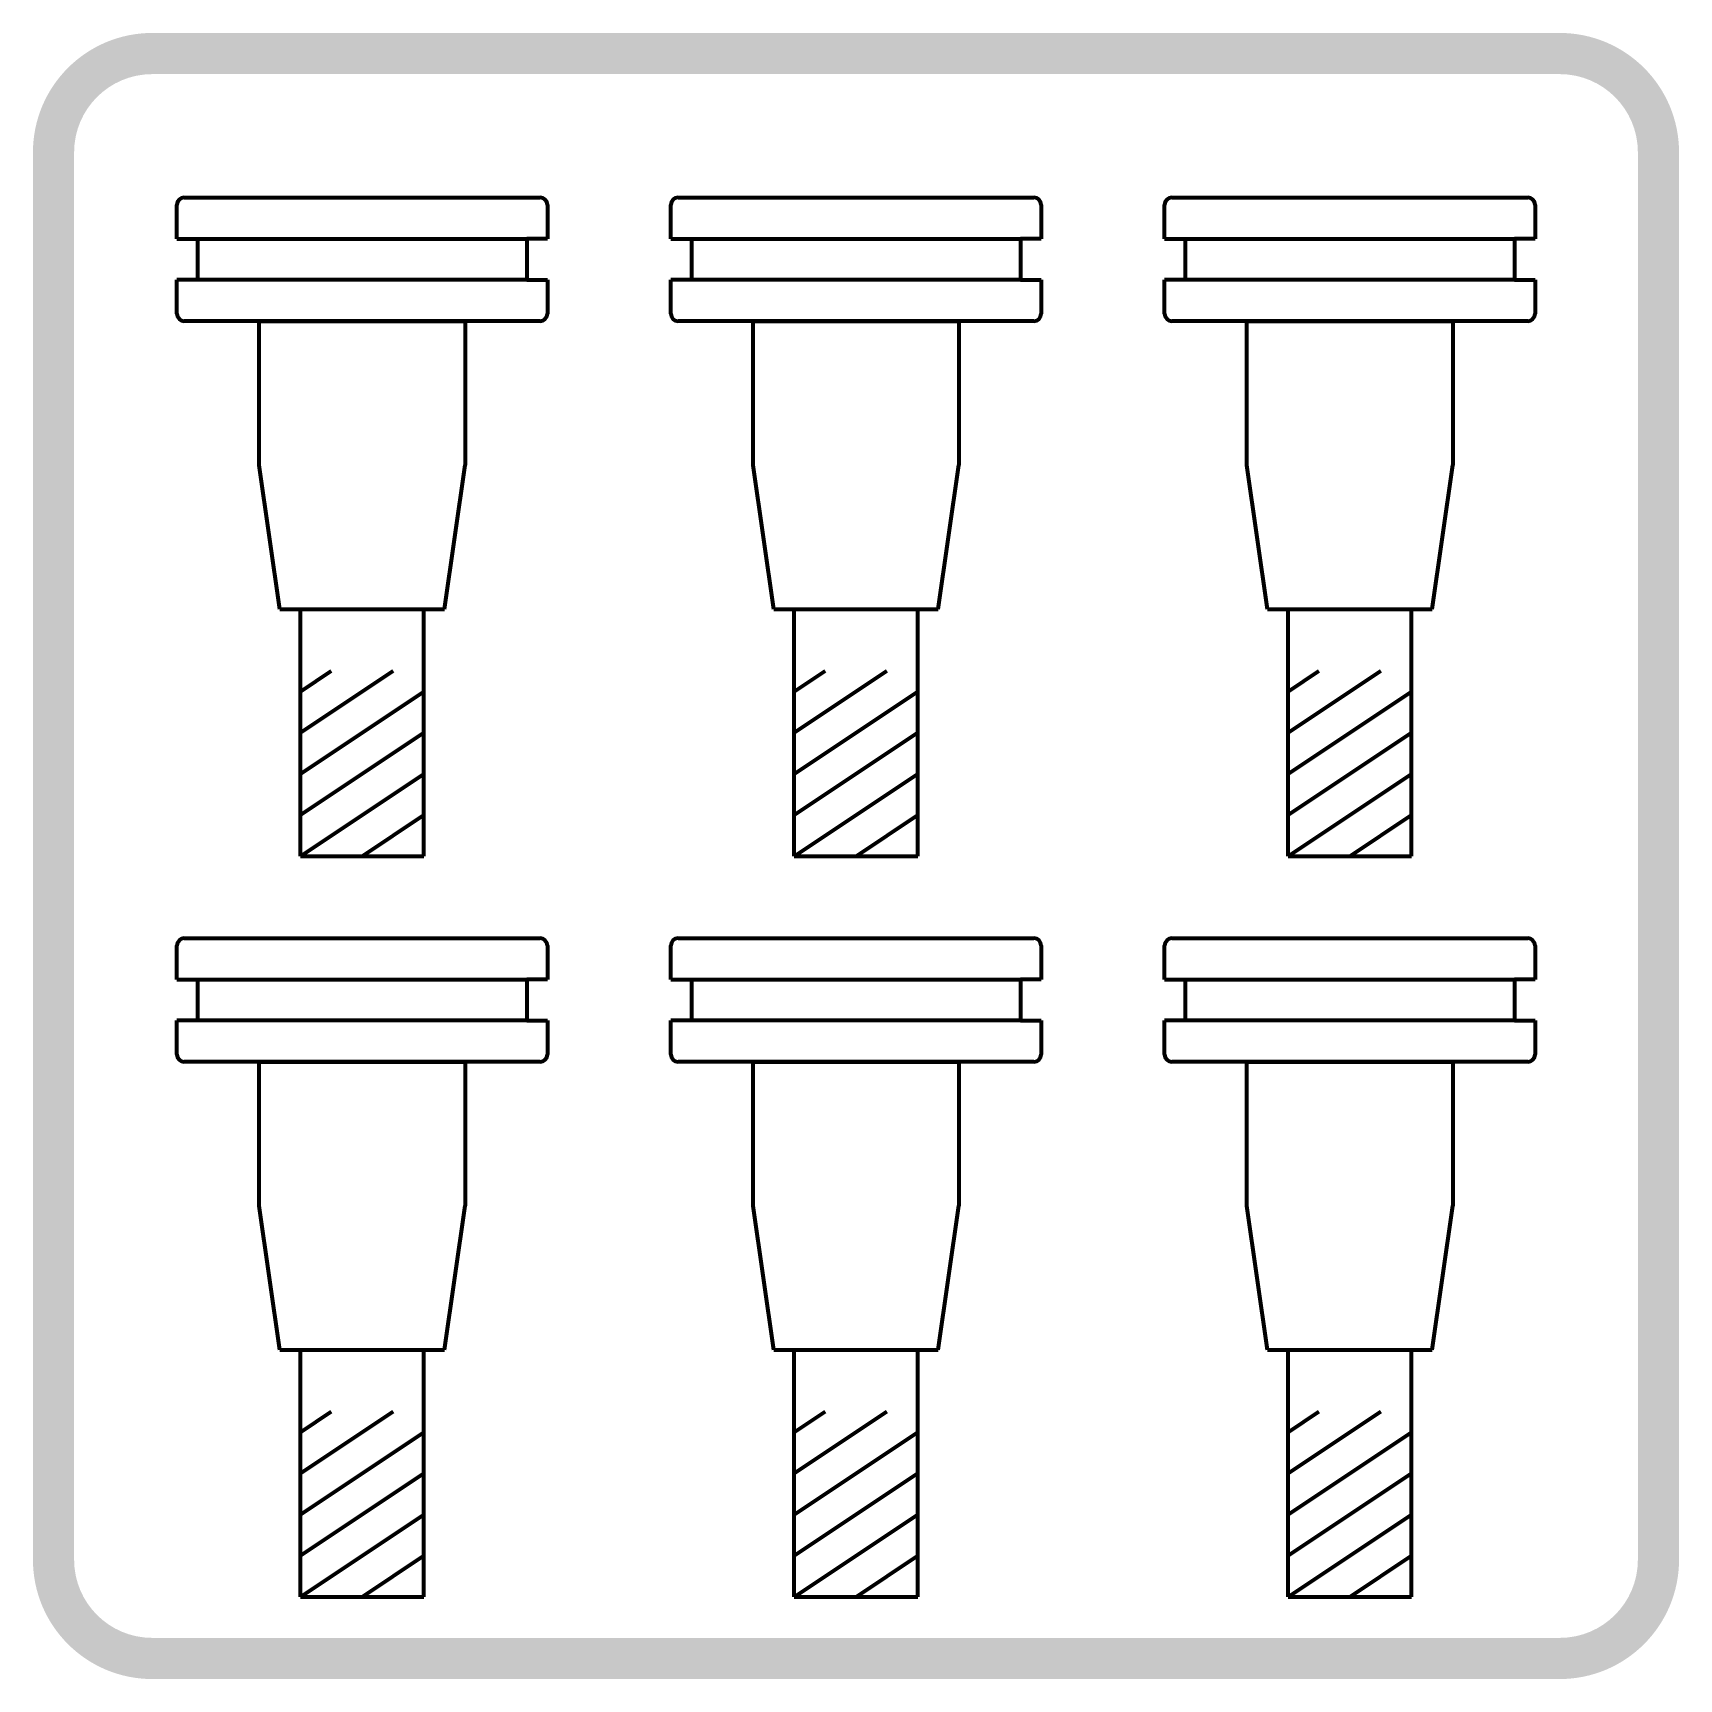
# Model space of a CAD drawing. Header units: millimetres. Extents: x -100 to 100, y -100 to 100.
import ezdxf

# ---------------------------------------------------------------- set-up
doc = ezdxf.new("R2010")
doc.units = ezdxf.units.MM
doc.layers.get('0').update_dxf_attribs({"color": 178, "lineweight": 25, "true_color": 0x000000})

msp = doc.modelspace()

# ---------------------------------------------------------------- hatches: boundary and pattern name
h = msp.add_hatch(color=256)
edge = h.paths.add_edge_path(flags=0)
edge.add_line((100, -85.5), (100, 85.5))
edge.add_arc((85.5, 85.5), 14.5, 0, 90)
edge.add_line((85.5, 100), (-85.5, 100))
edge.add_arc((-85.5, 85.5), 14.5, 90, 180)
edge.add_line((-100, 85.5), (-100, -85.5))
edge.add_arc((-85.5, -85.5), 14.5, 180, 270)
edge.add_line((-85.5, -100), (85.5, -100))
edge.add_arc((85.5, -85.5), 14.5, 270, 360)
edge = h.paths.add_edge_path(flags=0)
edge.add_arc((-85.5, 85.5), 9.5, 90, 180)
edge.add_line((-95, 85.5), (-95, -85.5))
edge.add_arc((-85.5, -85.5), 9.5, 180, 270)
edge.add_line((-85.5, -95), (85.5, -95))
edge.add_arc((85.5, -85.5), 9.5, 270, 360)
edge.add_line((95, -85.5), (95, 85.5))
edge.add_arc((85.5, 85.5), 9.5, 0, 90)
edge.add_line((85.5, 95), (-85.5, 95))

# ---------------------------------------------------------------- linework, layer by layer
at = {"lineweight": 200}
for p, q in [((-82.5, 75), (-82.5, 79.125)), ((-81.625, 80), (-38.375, 80)), ((-37.5, 79.125), (-37.5, 75)), ((-22.5, 75), (-22.5, 79.125)), ((-21.625, 80), (21.625, 80)), ((22.5, 79.125), (22.5, 75)), ((37.5, 75), (37.5, 79.125)), ((38.375, 80), (81.625, 80)), ((82.5, 79.125), (82.5, 75)), ((-82.5, 75), (-80, 75)), ((-80, 75), (-80, 70)), ((-80, 75), (-40, 75)), ((-37.5, 75), (-40, 75)), ((-40, 75), (-40, 70)), ((-22.5, 75), (-20, 75)), ((-20, 75), (-20, 70)), ((-20, 75), (20, 75)), ((22.5, 75), (20, 75)), ((20, 75), (20, 70)), ((37.5, 75), (40, 75)), ((40, 75), (40, 70)), ((40, 75), (80, 75)), ((82.5, 75), (80, 75)), ((80, 75), (80, 70)), ((-82.5, 65.875), (-82.5, 70)), ((-80, 70), (-82.5, 70)), ((-40, 70), (-80, 70)), ((-40, 70), (-37.5, 70)), ((-37.5, 70), (-37.5, 65.875)), ((-22.5, 65.875), (-22.5, 70)), ((-20, 70), (-22.5, 70)), ((20, 70), (-20, 70)), ((20, 70), (22.5, 70)), ((22.5, 70), (22.5, 65.875)), ((37.5, 65.875), (37.5, 70)), ((40, 70), (37.5, 70)), ((80, 70), (40, 70)), ((80, 70), (82.5, 70)), ((82.5, 70), (82.5, 65.875)), ((-38.375, 65), (-81.625, 65)), ((-72.5, 47.5), (-72.5, 65)), ((-72.5, 65), (-47.5, 65)), ((-47.5, 65), (-47.5, 47.5)), ((21.625, 65), (-21.625, 65)), ((-12.5, 47.5), (-12.5, 65)), ((-12.5, 65), (12.5, 65)), ((12.5, 65), (12.5, 47.5)), ((81.625, 65), (38.375, 65)), ((47.5, 47.5), (47.5, 65)), ((47.5, 65), (72.5, 65)), ((72.5, 65), (72.5, 47.5)), ((-70, 30), (-72.5, 47.5)), ((-50, 30), (-47.5, 47.5)), ((-10, 30), (-12.5, 47.5)), ((10, 30), (12.5, 47.5)), ((50, 30), (47.5, 47.5)), ((70, 30), (72.5, 47.5)), ((-70, 30), (-50, 30)), ((-67.5, 22.5), (-67.5, 30)), ((-52.5, 22.5), (-52.5, 30)), ((-10, 30), (10, 30)), ((-7.5, 22.5), (-7.5, 30)), ((7.5, 22.5), (7.5, 30)), ((50, 30), (70, 30)), ((52.5, 22.5), (52.5, 30)), ((67.5, 22.5), (67.5, 30)), ((-67.5, 20), (-63.75, 22.5)), ((-67.5, 15), (-56.25, 22.5)), ((-67.5, 0), (-67.5, 22.5)), ((-52.5, 0), (-52.5, 22.5)), ((-7.5, 20), (-3.75, 22.5)), ((-7.5, 15), (3.75, 22.5)), ((-7.5, 0), (-7.5, 22.5)), ((7.5, 0), (7.5, 22.5)), ((52.5, 20), (56.25, 22.5)), ((52.5, 15), (63.75, 22.5)), ((52.5, 0), (52.5, 22.5)), ((67.5, 0), (67.5, 22.5)), ((-67.5, 10), (-52.5, 20)), ((-7.5, 10), (7.5, 20)), ((52.5, 10), (67.5, 20)), ((-67.5, 5), (-52.5, 15)), ((-7.5, 5), (7.5, 15)), ((52.5, 5), (67.5, 15)), ((-67.5, 0), (-52.5, 10)), ((-7.5, 0), (7.5, 10)), ((52.5, 0), (67.5, 10)), ((-60, 0), (-52.5, 5)), ((0, 0), (7.5, 5)), ((60, 0), (67.5, 5)), ((-67.5, 0), (-52.5, 0)), ((-7.5, 0), (7.5, 0)), ((52.5, 0), (67.5, 0)), ((-81.625, -10), (-38.375, -10)), ((-21.625, -10), (21.625, -10)), ((38.375, -10), (81.625, -10)), ((-82.5, -15), (-82.5, -10.875)), ((-37.5, -10.875), (-37.5, -15)), ((-22.5, -15), (-22.5, -10.875)), ((22.5, -10.875), (22.5, -15)), ((37.5, -15), (37.5, -10.875)), ((82.5, -10.875), (82.5, -15)), ((-82.5, -15), (-80, -15)), ((-80, -15), (-80, -20)), ((-80, -15), (-40, -15)), ((-37.5, -15), (-40, -15)), ((-40, -15), (-40, -20)), ((-22.5, -15), (-20, -15)), ((-20, -15), (-20, -20)), ((-20, -15), (20, -15)), ((22.5, -15), (20, -15)), ((20, -15), (20, -20)), ((37.5, -15), (40, -15)), ((40, -15), (40, -20)), ((40, -15), (80, -15)), ((82.5, -15), (80, -15)), ((80, -15), (80, -20)), ((-82.5, -24.125), (-82.5, -20)), ((-80, -20), (-82.5, -20)), ((-40, -20), (-80, -20)), ((-40, -20), (-37.5, -20)), ((-37.5, -20), (-37.5, -24.125)), ((-22.5, -24.125), (-22.5, -20)), ((-20, -20), (-22.5, -20)), ((20, -20), (-20, -20)), ((20, -20), (22.5, -20)), ((22.5, -20), (22.5, -24.125)), ((37.5, -24.125), (37.5, -20)), ((40, -20), (37.5, -20)), ((80, -20), (40, -20)), ((80, -20), (82.5, -20)), ((82.5, -20), (82.5, -24.125)), ((-38.375, -25), (-81.625, -25)), ((-72.5, -42.5), (-72.5, -25)), ((-72.5, -25), (-47.5, -25)), ((-47.5, -25), (-47.5, -42.5)), ((21.625, -25), (-21.625, -25)), ((-12.5, -42.5), (-12.5, -25)), ((-12.5, -25), (12.5, -25)), ((12.5, -25), (12.5, -42.5)), ((81.625, -25), (38.375, -25)), ((47.5, -42.5), (47.5, -25)), ((47.5, -25), (72.5, -25)), ((72.5, -25), (72.5, -42.5)), ((-70, -60), (-72.5, -42.5)), ((-50, -60), (-47.5, -42.5)), ((-10, -60), (-12.5, -42.5)), ((10, -60), (12.5, -42.5)), ((50, -60), (47.5, -42.5)), ((70, -60), (72.5, -42.5)), ((-70, -60), (-50, -60)), ((-67.5, -67.5), (-67.5, -60)), ((-52.5, -67.5), (-52.5, -60)), ((-10, -60), (10, -60)), ((-7.5, -67.5), (-7.5, -60)), ((7.5, -67.5), (7.5, -60)), ((50, -60), (70, -60)), ((52.5, -67.5), (52.5, -60)), ((67.5, -67.5), (67.5, -60)), ((-67.5, -70), (-63.75, -67.5)), ((-67.5, -75), (-56.25, -67.5)), ((-67.5, -90), (-67.5, -67.5)), ((-52.5, -90), (-52.5, -67.5)), ((-7.5, -70), (-3.75, -67.5)), ((-7.5, -75), (3.75, -67.5)), ((-7.5, -90), (-7.5, -67.5)), ((7.5, -90), (7.5, -67.5)), ((52.5, -70), (56.25, -67.5)), ((52.5, -75), (63.75, -67.5)), ((52.5, -90), (52.5, -67.5)), ((67.5, -90), (67.5, -67.5)), ((-67.5, -80), (-52.5, -70)), ((-7.5, -80), (7.5, -70)), ((52.5, -80), (67.5, -70)), ((-67.5, -85), (-52.5, -75)), ((-7.5, -85), (7.5, -75)), ((52.5, -85), (67.5, -75)), ((-67.5, -90), (-52.5, -80)), ((-7.5, -90), (7.5, -80)), ((52.5, -90), (67.5, -80)), ((-60, -90), (-52.5, -85)), ((0, -90), (7.5, -85)), ((60, -90), (67.5, -85)), ((-67.5, -90), (-52.5, -90)), ((-7.5, -90), (7.5, -90)), ((52.5, -90), (67.5, -90))]:
    msp.add_line(p, q, dxfattribs=at)
for centre, start, end in [((-81.625, 79.125), 90, 180), ((-38.375, 79.125), 0, 90), ((-21.625, 79.125), 90, 180), ((21.625, 79.125), 0, 90), ((38.375, 79.125), 90, 180), ((81.625, 79.125), 0, 90), ((-81.625, 65.875), 180, 270), ((-38.375, 65.875), 270, 0), ((-21.625, 65.875), 180, 270), ((21.625, 65.875), 270, 0), ((38.375, 65.875), 180, 270), ((81.625, 65.875), 270, 0), ((-81.625, -10.875), 90, 180), ((-38.375, -10.875), 0, 90), ((-21.625, -10.875), 90, 180), ((21.625, -10.875), 0, 90), ((38.375, -10.875), 90, 180), ((81.625, -10.875), 0, 90), ((-81.625, -24.125), 180, 270), ((-38.375, -24.125), 270, 0), ((-21.625, -24.125), 180, 270), ((21.625, -24.125), 270, 0), ((38.375, -24.125), 180, 270), ((81.625, -24.125), 270, 0)]:
    msp.add_arc(centre, 0.875, start, end, dxfattribs=at)

doc.saveas('drawing.dxf')
